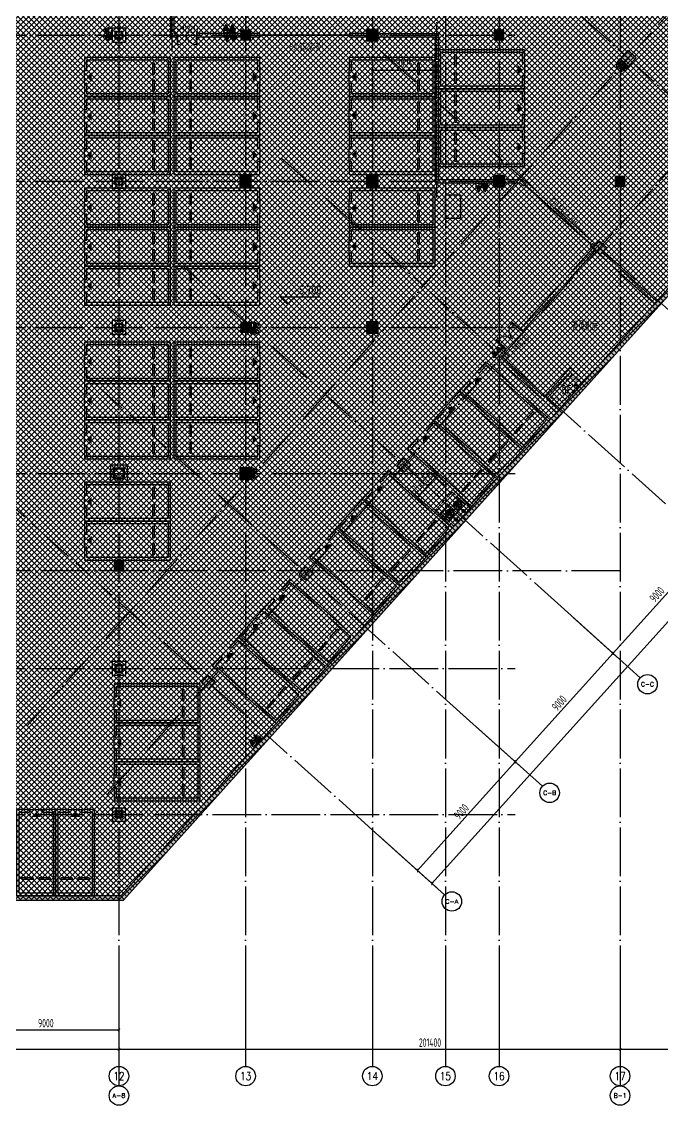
# Model space of a CAD drawing. Extents: x -473190 to 2138458, y -81875 to 2633646.
# Drawn here: x 994020 to 1033458, y -66715 to 20 of the extents above; entities that cross this region are included whole.
import ezdxf
from ezdxf.enums import TextEntityAlignment as Align

# ---------------------------------------------------------------- set-up
doc = ezdxf.new("R2010")
doc.units = 0
doc.header["$LTSCALE"] = 1000
for name, pattern in [('DASH', [0.35, 0.25, -0.1]), ('DOTE', [2.42, 2, -0.2, 0.02, -0.2]), ('排水', [1.1, 1, -0.1])]:
    doc.linetypes.add(name, pattern=pattern)
for name, color, linetype in [('00-停车位', 67, 'Continuous'), ('A-COLUMN', 2, 'Continuous'), ('A-ROOM_NAME', 23, 'Continuous'), ('A-WALL', 2, 'Continuous'), ('A-WINDOW', 4, 'Continuous'), ('AXIS', 3, 'Continuous'), ('AXIS_TEXT', 7, 'Continuous'), ('DIM_ELEV', 3, 'Continuous'), ('DOOR_FIRE', 4, 'Continuous'), ('DOOR_FIRE_TEXT', 7, 'Continuous'), ('DOTE', 1, 'DOTE'), ('PROMPT', 1, 'Continuous'), ('PUB_DIM', 3, 'Continuous'), ('PUB_HATCH', 8, 'Continuous'), ('PUB_TEXT', 7, 'Continuous'), ('SPACE', 7, 'Continuous'), ('W-EQUIP_消火栓', 7, 'Continuous'), ('W-EQUIP_灭火器', 7, 'Continuous'), ('排水', 4, 'Continuous'), ('集水坑', 4, 'Continuous')]:
    doc.layers.add(name, color=color, linetype=linetype)
for name, color, linetype, lineweight in [('GPS-污水', 2, '排水', 40), ('HOLE', 52, 'Continuous', 15), ('钢柱', 51, 'Continuous', 35)]:
    doc.layers.add(name, color=color, linetype=linetype, lineweight=lineweight)
doc.styles.add('8B2_01', font='simhei.ttf', dxfattribs={"width": 0.8})
doc.styles.add('8B2_02', font='tssdeng.shx', dxfattribs={"width": 0.6, "bigfont": 'TSSDCHN.shx'})
doc.styles.add('_TCH_AXIS', font='COMPLEX', dxfattribs={"bigfont": 'GBCBIG'})
doc.styles.add('_TCH_DIM_T3', font='tssdeng.shx', dxfattribs={"width": 0.564706, "bigfont": '@@@tssdchn.shx'})
doc.styles.add('_TCH_SPACE', font='SIMPLEX', dxfattribs={"height": 5, "bigfont": 'GBCBIG'})
doc.styles.add('_TCH_WINDOW', font='tssdeng.shx', dxfattribs={"width": 0.8, "height": 3.5, "bigfont": 'tssdchn.shx'})
doc.styles.add('COMPLEX', font='COMPLEX.shx', dxfattribs={"width": 0.65})
doc.styles.get("Standard").update_dxf_attribs({"font": 'gbenor.shx', "bigfont": 'gbcbig.shx'})
doc.dimstyles.new('_TCH_ARCH&&150', dxfattribs={"dimtxt": 525, "dimasz": 150, "dimexe": 375, "dimexo": 450, "dimgap": 150, "dimtad": 1, "dimdec": 0, "dimzin": 0, "dimdsep": 46, "dimtxsty": '_TCH_DIM_T3', "dimblk": 'ARCHTICK', "dimcen": 0.09, "dimclrt": 7, "dimazin": 2, "dimtfac": 1, "dimtdec": 0, "dimtix": 1, "dimtmove": 2, "dimatfit": 3, "dimfxl": 0, "dimtolj": 1, "dimtzin": 0, "dimarcsym": 0})

# ---------------------------------------------------------------- blocks, each defined once
blk = doc.blocks.new('车位2400x5300')
at = {"layer": '00-停车位', "color": 251}
for p, q in [((-875, -1000), (-175, -1000)), ((-875, -1100), (-875, -1000)), ((-875, -1100), (-175, -1100)), ((-175, -1100), (-175, -1000)), ((175, -1000), (875, -1000)), ((175, -1100), (175, -1000)), ((175, -1100), (875, -1100)), ((875, -1100), (875, -1000)), ((400, -5300), (-400, -5300))]:
    blk.add_line(p, q, dxfattribs=at)
blk.add_lwpolyline([(400, -5150), (400, -5300), (1200, -5300), (1200, 0), (-1200, 0), (-1200, -5300), (-400, -5300), (-400, -5150), (-1050, -5150), (-1050, -150), (1050, -150), (1050, -5150), (400, -5150)], dxfattribs=at)
blk.add_lwpolyline([(0, -5150, 0, 600, 0), (0, -4850, 600, 600, 0)], format="xyseb", dxfattribs=at)
blk = doc.blocks.new('$SB01_1')
h = blk.add_hatch(color=256)
h.dxf.hatch_style = 1
h.paths.add_polyline_path([(-0.38, -0.32), (0.5, 0), (-0.38, 0.32)])
h.paths.add_polyline_path([(0, 0), (0, 0), (0, 0), (0, 0)], flags=24)
h.paths.add_polyline_path([(0, 0), (0, 0), (0, 0), (0, 0)], flags=24)
h.paths.add_polyline_path([(0, 0), (0, 0), (0, 0), (0, 0)], flags=24)
for p, q in [((0.5, 0), (-0.38, 0.32)), ((-0.38, 0.32), (-0.38, -0.32)), ((0.5, 0), (-0.38, -0.32))]:
    blk.add_line(p, q)
blk.add_circle((0, 0), 0.5)
at = {"flags": 1}
for tag in ['UNIT', 'WHAT', 'SPEC']:
    blk.add_attdef(tag, (0, 0), '', height=0.001, dxfattribs=at)
blk = doc.blocks.new('人防集水坑')
at = {"layer": 'GPS-污水', "linetype": '排水'}
for p, q in [((307486, 701151), (307284, 701151)), ((307486, 700451), (307284, 700451))]:
    blk.add_line(p, q, dxfattribs=at)
for centre in [(307561, 701151), (307561, 700451)]:
    blk.add_circle(centre, 75, dxfattribs=at)
at = {"layer": '集水坑', "linetype": 'DASH', "ltscale": 0.5}
blk.add_lwpolyline([(306241, 700051), (306241, 701551), (307741, 701551), (307741, 700051)], close=True, dxfattribs=at)
at = {"layer": '集水坑', "linetype": 'Continuous', "ltscale": 0.5}
for points in [[(306641, 701501), (306641, 700801), (307341, 700801), (307341, 701501)], [(306641, 700801), (306641, 700101), (307341, 700101), (307341, 700801)]]:
    blk.add_lwpolyline(points, close=True, dxfattribs=at)
at = {"layer": '集水坑', "linetype": 'DASH', "ltscale": 0.5}
for points in [[(307341, 700801), (307237, 701397), (306641, 701501)], [(307347, 700101), (307243, 700697), (306647, 700801)]]:
    blk.add_lwpolyline(points, dxfattribs=at)
at = {"layer": 'GPS-污水', "linetype": '排水', "xscale": -480.0000000000002, "yscale": 480.0000000000002, "zscale": 480.0000000000002, "rotation": 176.2535374729293}
for p in [(307045, 701164, 0), (307045, 700464, 0)]:
    blk.add_blockref('$SB01_1', p, dxfattribs=at)
blk = doc.blocks.new('_ArchTick')
at = {"color": 0, "linetype": 'ByBlock', "const_width": 0.4}
blk.add_lwpolyline([(-0.5, -0.5), (0.5, 0.5)], dxfattribs=at)
blk = doc.blocks.new('*D5277')
at = {"layer": 'Defpoints', "color": 0, "transparency": 16777216}
for p in [(113273, -212637), (114285, -213548), (113783, -214106)]:
    blk.add_point(p, dxfattribs=at)
at = {"layer": 'PUB_DIM', "color": 0, "lineweight": -2, "transparency": 16777216}
for p, q in [((112771, -213194), (113273, -212637)), ((113951, -213247), (112995, -212386)), ((113273, -212637), (113374, -212525)), ((113449, -213804), (112493, -212943)), ((112771, -213194), (112671, -213306))]:
    blk.add_line(p, q, dxfattribs=at)
at = {"layer": 'PUB_DIM', "color": 0, "lineweight": -2, "transparency": 16777216, "xscale": 150, "yscale": 150, "zscale": 150}
for p, rotation in [((113273, -212637), 227.999999990804), ((112771, -213194), 47.99999999080407)]:
    blk.add_blockref('_ArchTick', p, dxfattribs=dict(at, rotation=rotation))
at = {"layer": 'PUB_DIM', "color": 7, "transparency": 16777216, "insert": (112716, -212640), "char_height": 525, "attachment_point": 5, "rotation": 48, "style": '_TCH_DIM_T3'}
blk.add_mtext('\\A1;750', dxfattribs=at)
blk = doc.blocks.new('*D5278')
at = {"layer": 'Defpoints', "color": 0, "transparency": 16777216}
for p in [(112771, -213194), (113783, -214106), (113282, -214663)]:
    blk.add_point(p, dxfattribs=at)
at = {"layer": 'PUB_DIM', "color": 0, "lineweight": -2, "transparency": 16777216}
for p, q in [((112947, -214362), (111991, -213501)), ((112270, -213752), (112771, -213194)), ((113449, -213804), (112493, -212943)), ((112771, -213194), (112872, -213083)), ((112270, -213752), (112169, -213863))]:
    blk.add_line(p, q, dxfattribs=at)
at = {"layer": 'PUB_DIM', "color": 0, "lineweight": -2, "transparency": 16777216, "xscale": 150, "yscale": 150, "zscale": 150}
for p, rotation in [((112771, -213194), 227.9999999908029), ((112270, -213752), 47.99999999080295)]:
    blk.add_blockref('_ArchTick', p, dxfattribs=dict(at, rotation=rotation))
at = {"layer": 'PUB_DIM', "color": 7, "transparency": 16777216, "insert": (112214, -213197), "char_height": 525, "attachment_point": 5, "rotation": 48, "style": '_TCH_DIM_T3'}
blk.add_mtext('\\A1;750', dxfattribs=at)
blk = doc.blocks.new('A$C00330F2E')
at = {"layer": 'A-COLUMN'}
for p, q in [((58875, -152900), (58025, -152900)), ((58025, -152900), (58025, -153750)), ((58875, -153750), (58875, -152900)), ((58025, -153750), (58875, -153750)), ((58875, -161900), (58025, -161900)), ((58025, -161900), (58025, -162750)), ((58875, -162750), (58875, -161900)), ((58025, -162750), (58875, -162750)), ((58875, -170900), (58025, -170900)), ((58025, -170900), (58025, -171750)), ((58875, -171750), (58875, -170900)), ((58025, -171750), (58875, -171750)), ((58975, -179800), (57925, -179800)), ((57925, -179800), (57925, -180850)), ((58975, -180850), (58975, -179800)), ((57925, -180850), (58975, -180850)), ((58875, -191900), (58025, -191900)), ((58025, -191900), (58025, -192750)), ((58875, -192750), (58875, -191900)), ((58025, -192750), (58875, -192750)), ((58850, -200925), (58050, -200925)), ((58050, -200925), (58050, -201725)), ((58850, -201725), (58850, -200925)), ((58050, -201725), (58850, -201725))]:
    blk.add_line(p, q, dxfattribs=at)
at = {"layer": '钢柱', "color": 4, "lineweight": 35}
for points in [[(58675, -153100), (58225, -153100), (58225, -153550), (58675, -153550)], [(58645, -153520), (58255, -153520), (58255, -153130), (58645, -153130)], [(58675, -162100), (58225, -162100), (58225, -162550), (58675, -162550)], [(58645, -162520), (58255, -162520), (58255, -162130), (58645, -162130)], [(58675, -171100), (58225, -171100), (58225, -171550), (58675, -171550)], [(58645, -171520), (58255, -171520), (58255, -171130), (58645, -171130)], [(58775, -180000), (58125, -180000), (58125, -180650), (58775, -180650)], [(58735, -180610), (58165, -180610), (58165, -180040), (58735, -180040)], [(58675, -192100), (58225, -192100), (58225, -192550), (58675, -192550)], [(58645, -192520), (58255, -192520), (58255, -192130), (58645, -192130)], [(58650, -201125), (58250, -201125), (58250, -201525), (58650, -201525)], [(58630, -201505), (58270, -201505), (58270, -201145), (58630, -201145)]]:
    blk.add_lwpolyline(points, close=True, dxfattribs=at)
blk = doc.blocks.new('*D5555')
at = {"layer": 'Defpoints', "color": 0, "transparency": 16777216}
for p in [(74925, -140448), (78900, -140448), (78900, -141464)]:
    blk.add_point(p, dxfattribs=at)
at = {"layer": 'PUB_DIM', "color": 0, "lineweight": -2, "transparency": 16777216}
for p, q in [((74925, -140898), (74925, -141839)), ((74925, -141464), (78900, -141464)), ((78900, -140898), (78900, -141839))]:
    blk.add_line(p, q, dxfattribs=at)
at = {"layer": 'PUB_DIM', "color": 0, "lineweight": -2, "transparency": 16777216, "xscale": 150, "yscale": 150, "zscale": 150, "rotation": 180}
blk.add_blockref('_ArchTick', (74925, -141464), dxfattribs=at)
at = {"layer": 'PUB_DIM', "color": 0, "lineweight": -2, "transparency": 16777216, "xscale": 150, "yscale": 150, "zscale": 150}
blk.add_blockref('_ArchTick', (78900, -141464), dxfattribs=at)
at = {"layer": 'PUB_DIM', "color": 7, "transparency": 16777216, "insert": (76913, -141052), "char_height": 525, "attachment_point": 5, "style": '_TCH_DIM_T3'}
blk.add_mtext('\\A1;3975', dxfattribs=at)
blk = doc.blocks.new('A$C031B73C8')
at = {"layer": 'HOLE', "linetype": 'DASH'}
for points in [[(103436.7, -183452.7), (104841.8, -181892.1), (104210.2, -181323.3), (102905.4, -182772.5), (103537, -183341.2)], [(102905.4, -182772.5), (103689, -182959.7), (104841.8, -181892.1)]]:
    blk.add_lwpolyline(points, dxfattribs=at)
at = {"layer": 'SPACE', "style": '_TCH_SPACE'}
blk.add_text('房间', height=241.13, dxfattribs=at).set_placement((104149.9, -181818))
at = {"layer": 'SPACE', "style": '_TCH_SPACE', "width": 0.705882}
blk.add_text('1.66', height=148.75, dxfattribs=at).set_placement((104155.3, -182067.4))
blk = doc.blocks.new('$TwtSys$00000434')
for p, q in [((-0.5, 0.5), (-0.5, -0.5)), ((-0.5, -0.5), (0.5, 0.5)), ((0.5, 0.5), (-0.5, 0.5)), ((0.5, -0.5), (0.5, 0.5)), ((-0.5, -0.5), (0.5, -0.5))]:
    blk.add_line(p, q)
blk.add_solid([(0.5, -0.5), (0.5, 0.5), (-0.5, -0.5)])
blk = doc.blocks.new('$TwtSys$00000546')
h = blk.add_hatch()
h.set_pattern_fill('ANSI31', color=256, scale=200, style=0)
h.set_pattern_definition([(45, (-38543.802, -6670.83), (-17.67767, 17.67767), [])])
h.paths.add_polyline_path([(-65, 174), (65, 174), (65, 44), (-65, 44)])
for points in [[(0, 344), (-198, 0), (198, 0)], [(-65, 174), (65, 174), (65, 44), (-65, 44)]]:
    blk.add_lwpolyline(points, close=True)
blk = doc.blocks.new('_AXISO')
blk.add_circle((0, 0), 0.5)
at = {"layer": 'AXIS_TEXT', "style": 'COMPLEX', "width": 1.041667}
blk.add_attdef('A', text='', height=0.56, dxfattribs=at).set_placement((-0.25, -0.28), (0.25, -0.28), align=Align.FIT)
blk = doc.blocks.new('ADFASDF')
h = blk.add_hatch()
h.set_pattern_fill('ANSI37', color=8, scale=150)
h.set_pattern_definition([(45, (0, 0), (-168.3798, 168.3798), []), (135, (0, 0), (-168.3798, -168.3798), [])])
h.paths.add_polyline_path([(521397, 239186), (521397, 224886), (539697, 224886), (539697, 169261), (524947, 169261), (524947, 171211), (527822, 171211), (527922, 176611), (501318, 176611), (501125, 109884), (530547, 109887), (530547, 107449), (538188, 100503), (536147, 98236), (540086, 94690), (517812, 69953), (517812, 59790), (482108, 20136), (405247, 20136), (405247, 26086), (391997, 40436), (391997, 64736), (399997, 64738), (399997, 239186), (409022, 239186)])
blk.add_lwpolyline([(539697, 224886), (539697, 169261), (524947, 169261), (524947, 171211), (527822, 171211), (527922, 176611), (501318, 176611), (501125, 109884), (530547, 109887), (530547, 107449), (538188, 100503), (536147, 98236), (540086, 94690), (517812, 69953), (517812, 59790), (482108, 20136), (405247, 20136), (405247, 26086), (391997, 40436), (391997, 64736), (399997, 64738), (399997, 239186)])
blk = doc.blocks.new('*D1808')
at = {"layer": 'AXIS', "color": 0, "lineweight": -2, "transparency": 16777216}
for p, q in [((1021951, -43356), (1024682, -45815)), ((1018381, -52253), (1024403, -45564)), ((1015929, -50045), (1018660, -52504))]:
    blk.add_line(p, q, dxfattribs=at)
at = {"layer": 'Defpoints', "color": 0, "transparency": 16777216}
for p in [(1021616, -43055), (1024403, -45564), (1015594, -49743)]:
    blk.add_point(p, dxfattribs=at)
at = {"layer": 'AXIS', "color": 0, "lineweight": -2, "transparency": 16777216, "xscale": 150, "yscale": 150, "zscale": 150}
for p, rotation in [((1024403, -45564), 47.99999999999604), ((1018381, -52253), 227.999999999996)]:
    blk.add_blockref('_ArchTick', p, dxfattribs=dict(at, rotation=rotation))
at = {"layer": 'AXIS', "color": 7, "transparency": 16777216, "insert": (1021086, -48633), "char_height": 525, "attachment_point": 5, "rotation": 48, "style": '_TCH_DIM_T3'}
blk.add_mtext('\\A1;9000', dxfattribs=at)
blk = doc.blocks.new('*D1809')
at = {"layer": 'AXIS', "color": 0, "lineweight": -2, "transparency": 16777216}
for p, q in [((1027973, -36668), (1030704, -39127)), ((1024403, -45564), (1030425, -38876)), ((1021951, -43356), (1024682, -45815))]:
    blk.add_line(p, q, dxfattribs=at)
at = {"layer": 'Defpoints', "color": 0, "transparency": 16777216}
for p in [(1027639, -36367), (1030425, -38876), (1021616, -43055)]:
    blk.add_point(p, dxfattribs=at)
at = {"layer": 'AXIS', "color": 0, "lineweight": -2, "transparency": 16777216, "xscale": 150, "yscale": 150, "zscale": 150}
for p, rotation in [((1030425, -38876), 47.99999999999563), ((1024403, -45564), 227.9999999999957)]:
    blk.add_blockref('_ArchTick', p, dxfattribs=dict(at, rotation=rotation))
at = {"layer": 'AXIS', "color": 7, "transparency": 16777216, "insert": (1027108, -41944), "char_height": 525, "attachment_point": 5, "rotation": 48, "style": '_TCH_DIM_T3'}
blk.add_mtext('\\A1;9000', dxfattribs=at)
blk = doc.blocks.new('*D1810')
at = {"layer": 'AXIS', "color": 0, "lineweight": -2, "transparency": 16777216}
for p, q in [((1033995, -29980), (1036726, -32439)), ((1030425, -38876), (1036448, -32188)), ((1027973, -36668), (1030704, -39127))]:
    blk.add_line(p, q, dxfattribs=at)
at = {"layer": 'Defpoints', "color": 0, "transparency": 16777216}
for p in [(1033661, -29679), (1036448, -32188), (1027639, -36367)]:
    blk.add_point(p, dxfattribs=at)
at = {"layer": 'AXIS', "color": 0, "lineweight": -2, "transparency": 16777216, "xscale": 150, "yscale": 150, "zscale": 150}
for p, rotation in [((1036448, -32188), 47.99999999999576), ((1030425, -38876), 227.9999999999958)]:
    blk.add_blockref('_ArchTick', p, dxfattribs=dict(at, rotation=rotation))
at = {"layer": 'AXIS', "color": 7, "transparency": 16777216, "insert": (1033130, -35256), "char_height": 525, "attachment_point": 5, "rotation": 48, "style": '_TCH_DIM_T3'}
blk.add_mtext('\\A1;9000', dxfattribs=at)
blk = doc.blocks.new('*D1823')
at = {"layer": 'AXIS', "color": 0, "lineweight": -2, "transparency": 16777216}
for p, q in [((1105425, 49351), (1109048, 46089)), ((1019273, -53056), (1108769, 46340)), ((1015929, -50045), (1019551, -53307))]:
    blk.add_line(p, q, dxfattribs=at)
at = {"layer": 'Defpoints', "color": 0, "transparency": 16777216}
for p in [(1105090, 49652), (1108769, 46340), (1015594, -49743)]:
    blk.add_point(p, dxfattribs=at)
at = {"layer": 'AXIS', "color": 0, "lineweight": -2, "transparency": 16777216, "xscale": 150, "yscale": 150, "zscale": 150}
for p, rotation in [((1108769, 46340), 47.99999999999579), ((1019273, -53056), 227.9999999999958)]:
    blk.add_blockref('_ArchTick', p, dxfattribs=dict(at, rotation=rotation))
at = {"layer": 'AXIS', "color": 7, "transparency": 16777216, "insert": (1063714, -3082), "char_height": 525, "attachment_point": 5, "rotation": 48, "style": '_TCH_DIM_T3'}
blk.add_mtext('\\A1;133750', dxfattribs=at)
blk = doc.blocks.new('*D1850')
at = {"layer": 'AXIS', "color": 0, "lineweight": -2, "transparency": 16777216}
for p, q in [((918457, -58765), (918457, -63640)), ((1119857, -58765), (1119857, -63640)), ((918457, -63265), (1119857, -63265))]:
    blk.add_line(p, q, dxfattribs=at)
at = {"layer": 'Defpoints', "color": 0, "transparency": 16777216}
for p in [(918457, -58315), (1119857, -58315), (1119857, -63265)]:
    blk.add_point(p, dxfattribs=at)
at = {"layer": 'AXIS', "color": 0, "lineweight": -2, "transparency": 16777216, "xscale": 150, "yscale": 150, "zscale": 150, "rotation": 180}
blk.add_blockref('_ArchTick', (918457, -63265), dxfattribs=at)
at = {"layer": 'AXIS', "color": 0, "lineweight": -2, "transparency": 16777216, "xscale": 150, "yscale": 150, "zscale": 150}
blk.add_blockref('_ArchTick', (1119857, -63265), dxfattribs=at)
at = {"layer": 'AXIS', "color": 7, "transparency": 16777216, "insert": (1019157, -62853), "char_height": 525, "attachment_point": 5, "style": '_TCH_DIM_T3'}
blk.add_mtext('\\A1;201400', dxfattribs=at)
blk = doc.blocks.new('*D1870')
at = {"layer": 'AXIS', "color": 0, "lineweight": -2, "transparency": 16777216}
for p, q in [((1030857, -58765), (1030857, -63640)), ((1119857, -58765), (1119857, -63640)), ((1030857, -63265), (1119857, -63265))]:
    blk.add_line(p, q, dxfattribs=at)
at = {"layer": 'Defpoints', "color": 0, "transparency": 16777216}
for p in [(1030857, -58315), (1119857, -58315), (1119857, -63265)]:
    blk.add_point(p, dxfattribs=at)
at = {"layer": 'AXIS', "color": 0, "lineweight": -2, "transparency": 16777216, "xscale": 150, "yscale": 150, "zscale": 150, "rotation": 180}
blk.add_blockref('_ArchTick', (1030857, -63265), dxfattribs=at)
at = {"layer": 'AXIS', "color": 0, "lineweight": -2, "transparency": 16777216, "xscale": 150, "yscale": 150, "zscale": 150}
blk.add_blockref('_ArchTick', (1119857, -63265), dxfattribs=at)
at = {"layer": 'AXIS', "color": 7, "transparency": 16777216, "insert": (1075357, -62853), "char_height": 525, "attachment_point": 5, "style": '_TCH_DIM_T3'}
blk.add_mtext('\\A1;89000', dxfattribs=at)
blk = doc.blocks.new('*D1893')
at = {"layer": 'AXIS', "color": 0, "lineweight": -2, "transparency": 16777216}
for p, q in [((991007, -58765), (991007, -62440)), ((1000007, -58765), (1000007, -62440)), ((991007, -62065), (1000007, -62065))]:
    blk.add_line(p, q, dxfattribs=at)
at = {"layer": 'Defpoints', "color": 0, "transparency": 16777216}
for p in [(991007, -58315), (1000007, -58315), (1000007, -62065)]:
    blk.add_point(p, dxfattribs=at)
at = {"layer": 'AXIS', "color": 0, "lineweight": -2, "transparency": 16777216, "xscale": 150, "yscale": 150, "zscale": 150, "rotation": 180}
blk.add_blockref('_ArchTick', (991007, -62065), dxfattribs=at)
at = {"layer": 'AXIS', "color": 0, "lineweight": -2, "transparency": 16777216, "xscale": 150, "yscale": 150, "zscale": 150}
blk.add_blockref('_ArchTick', (1000007, -62065), dxfattribs=at)
at = {"layer": 'AXIS', "color": 7, "transparency": 16777216, "insert": (995507, -61653), "char_height": 525, "attachment_point": 5, "style": '_TCH_DIM_T3'}
blk.add_mtext('\\A1;9000', dxfattribs=at)
blk = doc.blocks.new('*D1894')
at = {"layer": 'AXIS', "color": 0, "lineweight": -2, "transparency": 16777216}
for p, q in [((946407, -58765), (946407, -63640)), ((1000007, -58765), (1000007, -63640)), ((946407, -63265), (1000007, -63265))]:
    blk.add_line(p, q, dxfattribs=at)
at = {"layer": 'Defpoints', "color": 0, "transparency": 16777216}
for p in [(946407, -58315), (1000007, -58315), (1000007, -63265)]:
    blk.add_point(p, dxfattribs=at)
at = {"layer": 'AXIS', "color": 0, "lineweight": -2, "transparency": 16777216, "xscale": 150, "yscale": 150, "zscale": 150, "rotation": 180}
blk.add_blockref('_ArchTick', (946407, -63265), dxfattribs=at)
at = {"layer": 'AXIS', "color": 0, "lineweight": -2, "transparency": 16777216, "xscale": 150, "yscale": 150, "zscale": 150}
blk.add_blockref('_ArchTick', (1000007, -63265), dxfattribs=at)
at = {"layer": 'AXIS', "color": 7, "transparency": 16777216, "insert": (973207, -62853), "char_height": 525, "attachment_point": 5, "style": '_TCH_DIM_T3'}
blk.add_mtext('\\A1;53600', dxfattribs=at)
blk = doc.blocks.new('$DorLib2D$00000213')
at = {"color": 0, "linetype": 'DASH', "const_width": 0.02}
blk.add_lwpolyline([(0.5, 0), (-0.5, 0)], dxfattribs=at)
blk = doc.blocks.new('$DorLib2D$00000002')
for p, q in [((-0.5, 0), (-0.5, 0.4875)), ((-0.475, 0.4875), (-0.5, 0.4875)), ((-0.475, 0), (-0.475, 0.4875)), ((0.475, 0), (0.475, 0.4875)), ((0.475, 0.4875), (0.5, 0.4875)), ((0.5, 0), (0.5, 0.4875)), ((-0.5, 0), (-0.475, 0)), ((0.5, 0), (0.475, 0))]:
    blk.add_line(p, q)
at = {"lineweight": 13}
for centre, start, end in [((-0.4875, 0), 0, 88.53072), ((0.4875, 0), 91.46928, 180)]:
    blk.add_arc(centre, 0.4875, start, end, dxfattribs=at)
blk = doc.blocks.new('_FZH')
blk.add_lwpolyline([(-0.5, -0.5), (0.5, -0.5), (0.5, 0.5), (-0.5, 0.5)], close=True)
at = {"layer": 'PUB_HATCH'}
blk.add_solid([(-0.5, -0.5), (0.5, -0.5), (-0.5, 0.5), (0.5, 0.5)], dxfattribs=at)
blk = doc.blocks.new('A$C3672542B')
at = {"layer": '排水', "color": 3, "linetype": 'DASH'}
for points in [[(114193.5, -211796.2, 0, 0, 0), (114246.2, -212801.6, 160, 0, 0), (114277.6, -213400.8, 0, 0, 0)], [(111529.7, -214754.7, 0, 0, 0), (112535, -214702, 160, 0, 0), (113134.2, -214670.6, 0, 0, 0)]]:
    blk.add_lwpolyline(points, format="xyseb", dxfattribs=at)
at = {"layer": '集水坑', "linetype": 'Continuous', "rotation": 317.9999999908049}
blk.add_blockref('人防集水坑', (-582725.2, -529986.7), dxfattribs=at)
at = {"layer": 'PUB_DIM'}
for p1, p2, picture, middle in [((113783.5, -214105.5), (114285.3, -213548.2), '*D5277', (112715.8, -212639.6)), ((113281.6, -214662.9), (113783.5, -214105.5), '*D5278', (112214, -213197))]:
    dim = blk.add_aligned_dim(p1=p1, p2=p2, distance=1361.8, dimstyle='_TCH_ARCH&&150', dxfattribs=at)
    dim.commit()
    dim.dimension.update_dxf_attribs({"geometry": picture, "text_midpoint": middle})
blk = doc.blocks.new('A$C2B5B1B2C')
at = {"layer": 'DOTE', "linetype": 'DOTE', "ltscale": 0.5}
for p, q in [((62600, -140300), (62600, -102300)), ((78900, -149300), (78900, -138300))]:
    blk.add_line(p, q, dxfattribs=at)
at = {"layer": 'PUB_DIM'}
dim = blk.add_aligned_dim(p1=(74925, -140447.8), p2=(78900, -140447.8), distance=-1016.4, dimstyle='_TCH_ARCH&&150', dxfattribs=at)
dim.commit()
dim.dimension.update_dxf_attribs({"geometry": '*D5555', "text_midpoint": (76912.5, -141051.7)})

msp = doc.modelspace()

# ---------------------------------------------------------------- hatches: boundary and pattern name
at = {"layer": 'PUB_HATCH'}
for points in [[(1035971.8, -14453.7), (1035671.8, -14338.5), (1033031.7, -17270.7), (1033254.7, -17471.4)], [(1033254.7, -17471.4), (1033031.7, -17270.7), (1028615.5, -22175.4), (1028838.4, -22376.2)], [(1028838.4, -22376.2), (1028615.5, -22175.4), (1027009.5, -23959), (1027232.5, -24159.7)], [(1027232.5, -24159.7), (1027009.5, -23959), (1000133.7, -53807.6), (1000267.2, -54107.6)], [(1000267.2, -54107.6), (1000133.7, -53807.6), (968406.7, -53807.6), (968406.7, -54107.6)]]:
    msp.add_hatch(color=256, dxfattribs=at).paths.add_polyline_path(points)

# ---------------------------------------------------------------- linework, layer by layer
msp.add_lwpolyline([(1020106.7, -10642), (1021029, -10642), (1021029, -12093), (1020106.7, -12093)], close=True)
at = {"layer": 'A-WALL'}
for p, q in [((1003181.7, 8092.4), (1003181.7, -907.6)), ((1003381.7, 8192.4), (1003381.7, -707.6)), ((1003181.7, -907.6), (1003581.7, -907.6)), ((1003581.7, -707.6), (1003381.7, -707.6)), ((1003581.7, -907.6), (1003581.7, -707.6)), ((1007506.7, -707.6), (1004781.7, -707.6)), ((1004781.7, -707.6), (1004781.7, -907.6)), ((1004781.7, -907.6), (1007506.7, -907.6)), ((1008681.7, -707.6), (1008106.7, -707.6)), ((1008106.7, -907.6), (1008681.7, -907.6)), ((1008681.7, -907.6), (1008681.7, -707.6)), ((1015256.7, -707.6), (1014181.7, -707.6)), ((1014181.7, -707.6), (1014181.7, -907.6)), ((1014181.7, -907.6), (1015256.7, -907.6)), ((1015956.7, -707.6), (1019681.7, -707.6)), ((1015956.7, -907.6), (1019481.7, -907.6)), ((1019481.7, -907.6), (1019481.7, -9907.6)), ((1019681.7, -707.6), (1019681.7, -9707.6)), ((1019481.7, -9907.6), (1023056.7, -9907.6)), ((1019681.7, -9707.6), (1023056.7, -9707.6)), ((1023756.7, -9707.6), (1024781.6, -9707.6)), ((1023756.7, -9907.6), (1024704.8, -9907.6)), ((1024704.8, -9907.6), (1024938.8, -10118.4)), ((1025072.7, -9969.7), (1024781.6, -9707.6)), ((1024938.8, -10118.4), (1025072.7, -9969.7)), ((1029174.8, -13932.4), (1024691.6, -18911.5)), ((1029160, -13649.9), (1029026.1, -13798.6)), ((1029026.1, -13798.6), (1029174.8, -13932.4)), ((1029308.6, -13783.8), (1029160, -13649.9)), ((1024840.2, -19045.3), (1029323.4, -14066.2)), ((1029620.7, -14333.9), (1032964.8, -17345)), ((1029754.5, -14185.3), (1033098.6, -17196.3)), ((1035671.8, -14338.5), (1033031.7, -17270.7)), ((1035971.8, -14453.7), (1033254.7, -17471.4)), ((1033031.7, -17270.7), (1028615.5, -22175.4)), ((1033254.7, -17471.4), (1028838.4, -22376.2)), ((1024691.6, -18911.5), (1024840.2, -19045.3)), ((1023687.9, -20026.2), (1023554.1, -20174.8)), ((1023836.5, -20160), (1023687.9, -20026.2)), ((1023702.7, -20308.6), (1023836.5, -20160)), ((1023598.5, -21022.2), (1026125.2, -23297.2)), ((1023732.3, -20873.6), (1026184.7, -23081.7)), ((1026184.7, -23081.7), (1027790.6, -21298.1)), ((1027790.6, -21298.1), (1028682.4, -22101.1)), ((1026333.3, -23215.5), (1027805.4, -21580.6)), ((1027805.4, -21580.6), (1028548.5, -22249.7)), ((1028615.5, -22175.4), (1027009.5, -23959)), ((1028838.4, -22376.2), (1027232.5, -24159.7)), ((1026125.2, -23297.2), (1026942.6, -24033.3)), ((1026333.3, -23215.5), (1027076.5, -23884.6)), ((1027009.5, -23959), (1000133.7, -53807.6)), ((1027232.5, -24159.7), (1000267.2, -54107.6)), ((1000133.7, -53807.6), (968406.7, -53807.6)), ((1000267.2, -54107.6), (968406.7, -54107.6))]:
    msp.add_line(p, q, dxfattribs=at)
at = {"layer": 'AXIS'}
for p, q in [((1027638.5, -36366.9), (1032097.4, -40381.7)), ((1021616.4, -43055.2), (1026075.2, -47070)), ((1015594.2, -49743.5), (1020053.1, -53758.3)), ((1000006.7, -58315.4), (1000006.7, -65515.4)), ((1000006.7, -58315.4), (1000006.7, -64315.4)), ((1007806.7, -58315.4), (1007806.7, -64315.4)), ((1015606.7, -58315.4), (1015606.7, -64315.4)), ((1020106.7, -58315.4), (1020106.7, -64315.4)), ((1023406.7, -58315.4), (1023406.7, -64315.4)), ((1030856.7, -58315.4), (1030856.7, -65515.4)), ((1030856.7, -58315.4), (1030856.7, -64315.4))]:
    msp.add_line(p, q, dxfattribs=at)
at = {"layer": 'DIM_ELEV'}
for p, q in [((1010378.1, -17372.2), (1009928.1, -16922.2)), ((1009928.1, -16922.2), (1012356.7, -16922.2)), ((1010378.1, -17372.2), (1010828.1, -16922.2))]:
    msp.add_line(p, q, dxfattribs=at)
at = {"layer": 'DOTE', "color": 16, "linetype": 'DOTE', "ltscale": 1.5}
for p, q in [((1000006.7, 171823.5), (1000006.7, -58315.4)), ((1030856.7, 171823.5), (1030856.7, -58315.4)), ((900498, -807.6), (1024406.7, -807.6)), ((900498, -9807.6), (1024406.7, -9807.6)), ((900498, -18807.6), (1024406.7, -18807.6)), ((900498, -27807.6), (1024406.7, -27807.6)), ((900498, -39807.6), (1024406.7, -39807.6)), ((900498, -48807.6), (1024406.7, -48807.6))]:
    msp.add_line(p, q, dxfattribs=at)
at = {"layer": 'DOTE', "color": 127, "linetype": 'DOTE', "ltscale": 1.5}
for p, q in [((1007806.7, 171823.5), (1007806.7, -58315.4)), ((1015606.7, 171823.5), (1015606.7, -58315.4)), ((1020106.7, 171823.5), (1020106.7, -58315.4)), ((1023406.7, 171823.5), (1023406.7, -58315.4)), ((994333.1, -43362.2), (1127072.2, 104059.5)), ((999286.8, -47574.7), (1131902.7, 99710.1)), ((1022634.7, 5614.5), (1046273.8, -15670.3)), ((1016043.7, -1705.5), (1039682.9, -22990.3)), ((1010021.6, -8393.8), (1033660.7, -29678.6)), ((1003999.4, -15082.1), (1027638.5, -36366.9)), ((997977.2, -21770.4), (1021616.4, -43055.2)), ((991955, -28458.7), (1015594.2, -49743.5)), ((1030856.7, -33807.6), (900498, -33807.6))]:
    msp.add_line(p, q, dxfattribs=at)
at = {"layer": 'PROMPT'}
for p, q in [((1000114.7, -53826.6), (1000152.7, -53788.6)), ((1000114.7, -53788.6), (1000152.7, -53826.6))]:
    msp.add_line(p, q, dxfattribs=at)
msp.add_lwpolyline([(1000114.7, -53826.6), (1000152.7, -53826.6), (1000152.7, -53788.6), (1000114.7, -53788.6)], close=True, dxfattribs=at)

# ---------------------------------------------------------------- block references
for name, p in [('A$C3672542B', (906223, 184610.6)), ('ADFASDF', (518159.5, -74243.9)), ('A$C2B5B1B2C', (940681.7, 138492.4)), ('A$C031B73C8', (923706.7, 159642.4)), ('A$C00330F2E', (941556.7, 152517.4)), ('A$C00330F2E', (941556.7, 152517.4))]:
    msp.add_blockref(name, p)
at = {"layer": '00-停车位'}
for p, rotation in [((1019681.7, -2907.6), 90), ((1003181.7, -3382.6), 270), ((1003381.7, -3382.6), 90), ((1019481.7, -3382.6), 270), ((1003181.7, -5782.6), 270), ((1003381.7, -5782.6), 90), ((1019481.7, -5782.6), 270), ((1019681.7, -5307.6), 90), ((1019681.7, -7707.6), 90), ((1003181.7, -8182.6), 270), ((1003381.7, -8182.6), 90), ((1019481.7, -8182.6), 270), ((1003181.7, -11432.6), 270), ((1003381.7, -11432.6), 90), ((1019479.8, -11432.6), 270), ((1003181.7, -13832.6), 270), ((1003381.7, -13832.6), 90), ((1019479.8, -13832.6), 270), ((1003181.7, -16232.6), 270), ((1003381.7, -16232.6), 90), ((1003181.7, -20907.6), 270), ((1003381.7, -20907.6), 90), ((1025738.2, -25370.9), 228.0000000141129), ((1003181.7, -23307.6), 270), ((1003381.7, -23307.6), 90), ((1024132.3, -27154.5), 228.0000000141129), ((1003181.7, -25707.6), 270), ((1003381.7, -25707.6), 90), ((1022526.4, -28938), 228.0000000141129), ((1019716, -32059.2), 228.0000000141129), ((1003181.7, -29532.6), 270), ((1018110.1, -33842.8), 228.0000000141129), ((1003181.7, -31932.6), 270), ((1016504.2, -35626.3), 228.0000000141129), ((1013693.8, -38747.5), 228.0000000141129), ((1012087.9, -40531.1), 228.0000000141129), ((1010482, -42314.6), 228.0000000141129), ((1005006.7, -41957.6), 270), ((1005006.7, -44357.6), 270), ((1005006.7, -46757.6), 270), ((994906.7, -53807.6), 180), ((997306.7, -53807.6), 180)]:
    msp.add_blockref('车位2400x5300', p, dxfattribs=dict(at, rotation=rotation))
at = {"layer": 'A-COLUMN'}
for p, xscale, yscale, zscale, rotation in [((1007806.7, -807.6), 600, 600, 600, 90), ((1015606.7, -807.6), 700, 700, 700, 90), ((1023406.7, -807.6), 600, 600, 600, 90), ((1031358.9, -2240.9), 700.0000000002491, 700.0000000002491, 700.0000000002491, 47.99999999998661), ((1007806.7, -9807.6), 700, 700, 700, 90), ((1015606.7, -9807.6), 700, 700, 700, 90), ((1023406.7, -9807.6), 700, 700, 700, 90), ((1030856.7, -9807.6), 600, 600, 600, 90), ((1029598.5, -13910.2), 599.9999999999477, 599.9999999999477, 599.9999999999477, 48.00000000000649), ((1007806.7, -18807.6), 600, 600, 600, 90), ((1015606.7, -18807.6), 700, 700, 700, 90), ((1023576.3, -20598.5), 599.9999999999477, 599.9999999999477, 599.9999999999477, 48.00000000000649), ((1017554.1, -27286.8), 599.9999999999477, 599.9999999999477, 599.9999999999477, 48.00000000000649), ((1007806.7, -27807.6), 700, 700, 700, 90), ((1000006.7, -33507.6), 600, 600, 600, 90), ((1011531.9, -33975.1), 600.0000000001036, 600.0000000001036, 600.0000000001036, 47.99999999998997), ((1005509.7, -40663.4), 599.9999999999477, 599.9999999999477, 599.9999999999477, 48.00000000000649)]:
    msp.add_blockref('_FZH', p, dxfattribs=dict(at, xscale=xscale, yscale=yscale, zscale=zscale, rotation=rotation))
at = {"layer": 'A-WINDOW'}
ref = msp.add_blockref('$DorLib2D$00000213', (1027049.4, -11884.2), dxfattribs=dict(at, xscale=5500, yscale=-5500, zscale=200, rotation=317.9999999999966))
ref.add_attrib('A', 'FJL5522-3H', (1026466.4, -11148.3), dxfattribs={"layer": 'DOOR_FIRE_TEXT', "height": 446.25, "rotation": 318, "style": '_TCH_WINDOW', "width": 0.564706})
at = {"layer": 'AXIS'}
ref = msp.add_blockref('_AXISO', (1032543.3, -40783.1), dxfattribs=dict(at, xscale=1200, yscale=1200, zscale=1200))
ref.add_attrib('A', 'C-C', dxfattribs={"layer": 'AXIS_TEXT', "height": 269.48, "style": '_TCH_AXIS'}).set_placement((1032145.5, -40917.9), (1032941.1, -40917.9), align=Align.FIT)
ref = msp.add_blockref('_AXISO', (1026521.1, -47471.4), dxfattribs=dict(at, xscale=1200, yscale=1200, zscale=1200))
ref.add_attrib('A', 'C-B', dxfattribs={"layer": 'AXIS_TEXT', "height": 261.89, "style": '_TCH_AXIS'}).set_placement((1026122, -47602.4), (1026920.2, -47602.4), align=Align.FIT)
ref = msp.add_blockref('_AXISO', (1020498.9, -54159.7), dxfattribs=dict(at, xscale=1200, yscale=1200, zscale=1200))
ref.add_attrib('A', 'C-A', dxfattribs={"layer": 'AXIS_TEXT', "height": 258.24, "style": '_TCH_AXIS'}).set_placement((1020099.3, -54288.9), (1020898.6, -54288.9), align=Align.FIT)
ref = msp.add_blockref('_AXISO', (1000006.7, -64915.4), dxfattribs=dict(at, xscale=1200, yscale=1200, zscale=1200))
ref.add_attrib('A', '12', dxfattribs={"layer": 'AXIS_TEXT', "height": 492.67, "style": '_TCH_AXIS'}).set_placement((999666.5, -65161.7), (1000346.9, -65161.7), align=Align.FIT)
ref = msp.add_blockref('_AXISO', (1007806.7, -64915.4), dxfattribs=dict(at, xscale=1200, yscale=1200, zscale=1200))
ref.add_attrib('A', '13', dxfattribs={"layer": 'AXIS_TEXT', "height": 492.67, "style": '_TCH_AXIS'}).set_placement((1007466.5, -65161.7), (1008146.9, -65161.7), align=Align.FIT)
ref = msp.add_blockref('_AXISO', (1015606.7, -64915.4), dxfattribs=dict(at, xscale=1200, yscale=1200, zscale=1200))
ref.add_attrib('A', '14', dxfattribs={"layer": 'AXIS_TEXT', "height": 471.11, "style": '_TCH_AXIS'}).set_placement((1015259, -65151), (1015954.4, -65151), align=Align.FIT)
ref = msp.add_blockref('_AXISO', (1020106.7, -64915.4), dxfattribs=dict(at, xscale=1200, yscale=1200, zscale=1200))
ref.add_attrib('A', '15', dxfattribs={"layer": 'AXIS_TEXT', "height": 492.67, "style": '_TCH_AXIS'}).set_placement((1019766.5, -65161.7), (1020446.9, -65161.7), align=Align.FIT)
ref = msp.add_blockref('_AXISO', (1023406.7, -64915.4), dxfattribs=dict(at, xscale=1200, yscale=1200, zscale=1200))
ref.add_attrib('A', '16', dxfattribs={"layer": 'AXIS_TEXT', "height": 492.67, "style": '_TCH_AXIS'}).set_placement((1023066.5, -65161.7), (1023746.9, -65161.7), align=Align.FIT)
ref = msp.add_blockref('_AXISO', (1030856.7, -64915.4), dxfattribs=dict(at, xscale=1200, yscale=1200, zscale=1200))
ref.add_attrib('A', '17', dxfattribs={"layer": 'AXIS_TEXT', "height": 492.67, "style": '_TCH_AXIS'}).set_placement((1030516.5, -65161.7), (1031196.9, -65161.7), align=Align.FIT)
ref = msp.add_blockref('_AXISO', (1000006.7, -66115.4), dxfattribs=dict(at, xscale=1200, yscale=1200, zscale=1200))
ref.add_attrib('A', 'A-8', dxfattribs={"layer": 'AXIS_TEXT', "height": 273.43, "style": '_TCH_AXIS'}).set_placement((999609.6, -66252.1), (1000403.8, -66252.1), align=Align.FIT)
ref = msp.add_blockref('_AXISO', (1030856.7, -66115.4), dxfattribs=dict(at, xscale=1200, yscale=1200, zscale=1200))
ref.add_attrib('A', 'B-1', dxfattribs={"layer": 'AXIS_TEXT', "height": 290.39, "style": '_TCH_AXIS'}).set_placement((1030462.6, -66260.6), (1031250.8, -66260.6), align=Align.FIT)
at = {"layer": 'DOOR_FIRE'}
ref = msp.add_blockref('$DorLib2D$00000002', (1004181.7, -807.6), dxfattribs=dict(at, xscale=-1200, yscale=-1200, zscale=200, rotation=359.9999999895519))
ref.add_attrib('A', 'FM1221J', (1003542.1, -670.1), dxfattribs={"layer": 'DOOR_FIRE_TEXT', "height": 446.25, "style": '_TCH_WINDOW', "width": 0.564706})
ref = msp.add_blockref('$DorLib2D$00000213', (1011431.7, -807.6), dxfattribs=dict(at, xscale=5500, yscale=5500, zscale=200, rotation=359.9999999895502))
ref.add_attrib('A', 'FJL5522-3H', (1010506.1, -1750.5), dxfattribs={"layer": 'DOOR_FIRE_TEXT', "height": 446.25, "style": '_TCH_WINDOW', "width": 0.564706})
ref = msp.add_blockref('$DorLib2D$00000002', (1024264.1, -19535.7), dxfattribs=dict(at, xscale=1500, yscale=1500, zscale=200, rotation=47.99999999999628))
ref.add_attrib('A', 'FM1521J', (1024382.7, -20503.4), dxfattribs={"layer": 'DOOR_FIRE_TEXT', "height": 446.25, "rotation": 48, "style": '_TCH_WINDOW', "width": 0.564706})
at = {"layer": 'W-EQUIP_消火栓', "yscale": 200}
for p, xscale, zscale, rotation in [((999481.7, -733.4), -700, 700, 89.99999998658633), ((1031062.5, -2579.5), -700, 700, 137.999994991042), ((1022354.9, -10007.6), -700, 700, 180), ((1008206.7, -18861.4), 700, 700, 270), ((1008507.6, -44358), 700.0000000000001, 700.0000000000001, 47.99999499104246)]:
    msp.add_blockref('$TwtSys$00000434', p, dxfattribs=dict(at, xscale=xscale, zscale=zscale, rotation=rotation))
at = {"layer": 'W-EQUIP_消火栓', "xscale": 700, "yscale": 200, "zscale": 700}
msp.add_blockref('$TwtSys$00000434', (1006783.9, -607.6), dxfattribs=at)
at = {"layer": 'W-EQUIP_灭火器'}
for p, rotation in [((999381.7, -535), 89.9999999865864), ((999381.7, -931.8), 89.9999999865864), ((1006640.5, -858.1), 180.0000000000075), ((1007037.3, -858.1), 180.0000000000075), ((1030848.1, -2521), 137.9999949910419), ((1031143, -2786.5), 137.9999949910419), ((1022156.5, -10107.6), 180.0000000000075), ((1022553.3, -10107.6), 180.0000000000075), ((1008306.7, -18663), 270), ((1008306.7, -19059.8), 270), ((1023486.1, -20250.3), 47.99999499104246), ((1023220.6, -20545.2), 47.99999499104246), ((1008156.7, -27609.3), 270), ((1008156.7, -28006), 270), ((1008566, -44143.7), 47.99999499104246), ((1008300.5, -44438.6), 47.99999499104246)]:
    msp.add_blockref('$TwtSys$00000546', p, dxfattribs=dict(at, rotation=rotation))
for p in [(1006585.5, -507.6), (1006982.3, -507.6)]:
    msp.add_blockref('$TwtSys$00000546', p, dxfattribs=at)

# ---------------------------------------------------------------- texts
at = {"layer": 'A-ROOM_NAME', "style": '8B2_02', "width": 0.6}
msp.add_text('补风机房', height=525, dxfattribs=at).set_placement((1027886.2, -19000.4))
at = {"layer": 'A-ROOM_NAME', "color": 1, "style": '8B2_01', "width": 0.8}
msp.add_text('BF', height=563.29, dxfattribs=at).set_placement((1027249.9, -22921.1))
at = {"layer": 'PUB_TEXT'}
msp.add_text('-5.700', height=525, dxfattribs=at).set_placement((1010780.1, -16764.7))

# ---------------------------------------------------------------- dimensions: what is measured, and where the dimension line sits
at = {"layer": 'AXIS'}
for p1, p2, distance, picture, middle in [((1015594.2, -49743.5), (1105090.4, 49652.1), -4950, '*D1823', (1063714.3, -3081.8)), ((1027638.5, -36366.9), (1033660.7, -29678.6), -3750, '*D1810', (1033129.9, -35255.9)), ((1021616.4, -43055.2), (1027638.5, -36366.9), -3750, '*D1809', (1027107.7, -41944.2)), ((1015594.2, -49743.5), (1021616.4, -43055.2), -3750, '*D1808', (1021085.5, -48632.6)), ((918456.7, -58315.4), (1119856.7, -58315.4), -4950, '*D1850', (1019156.7, -62852.9)), ((946406.7, -58315.4), (1000006.7, -58315.4), -4950, '*D1894', (973206.7, -62852.9)), ((991006.7, -58315.4), (1000006.7, -58315.4), -3750, '*D1893', (995506.7, -61652.9)), ((1030856.7, -58315.4), (1119856.7, -58315.4), -4950, '*D1870', (1075356.7, -62852.9))]:
    dim = msp.add_aligned_dim(p1=p1, p2=p2, distance=distance, dimstyle='_TCH_ARCH&&150', dxfattribs=at)
    dim.commit()
    dim.dimension.update_dxf_attribs({"geometry": picture, "text_midpoint": middle})

doc.saveas('drawing.dxf')
